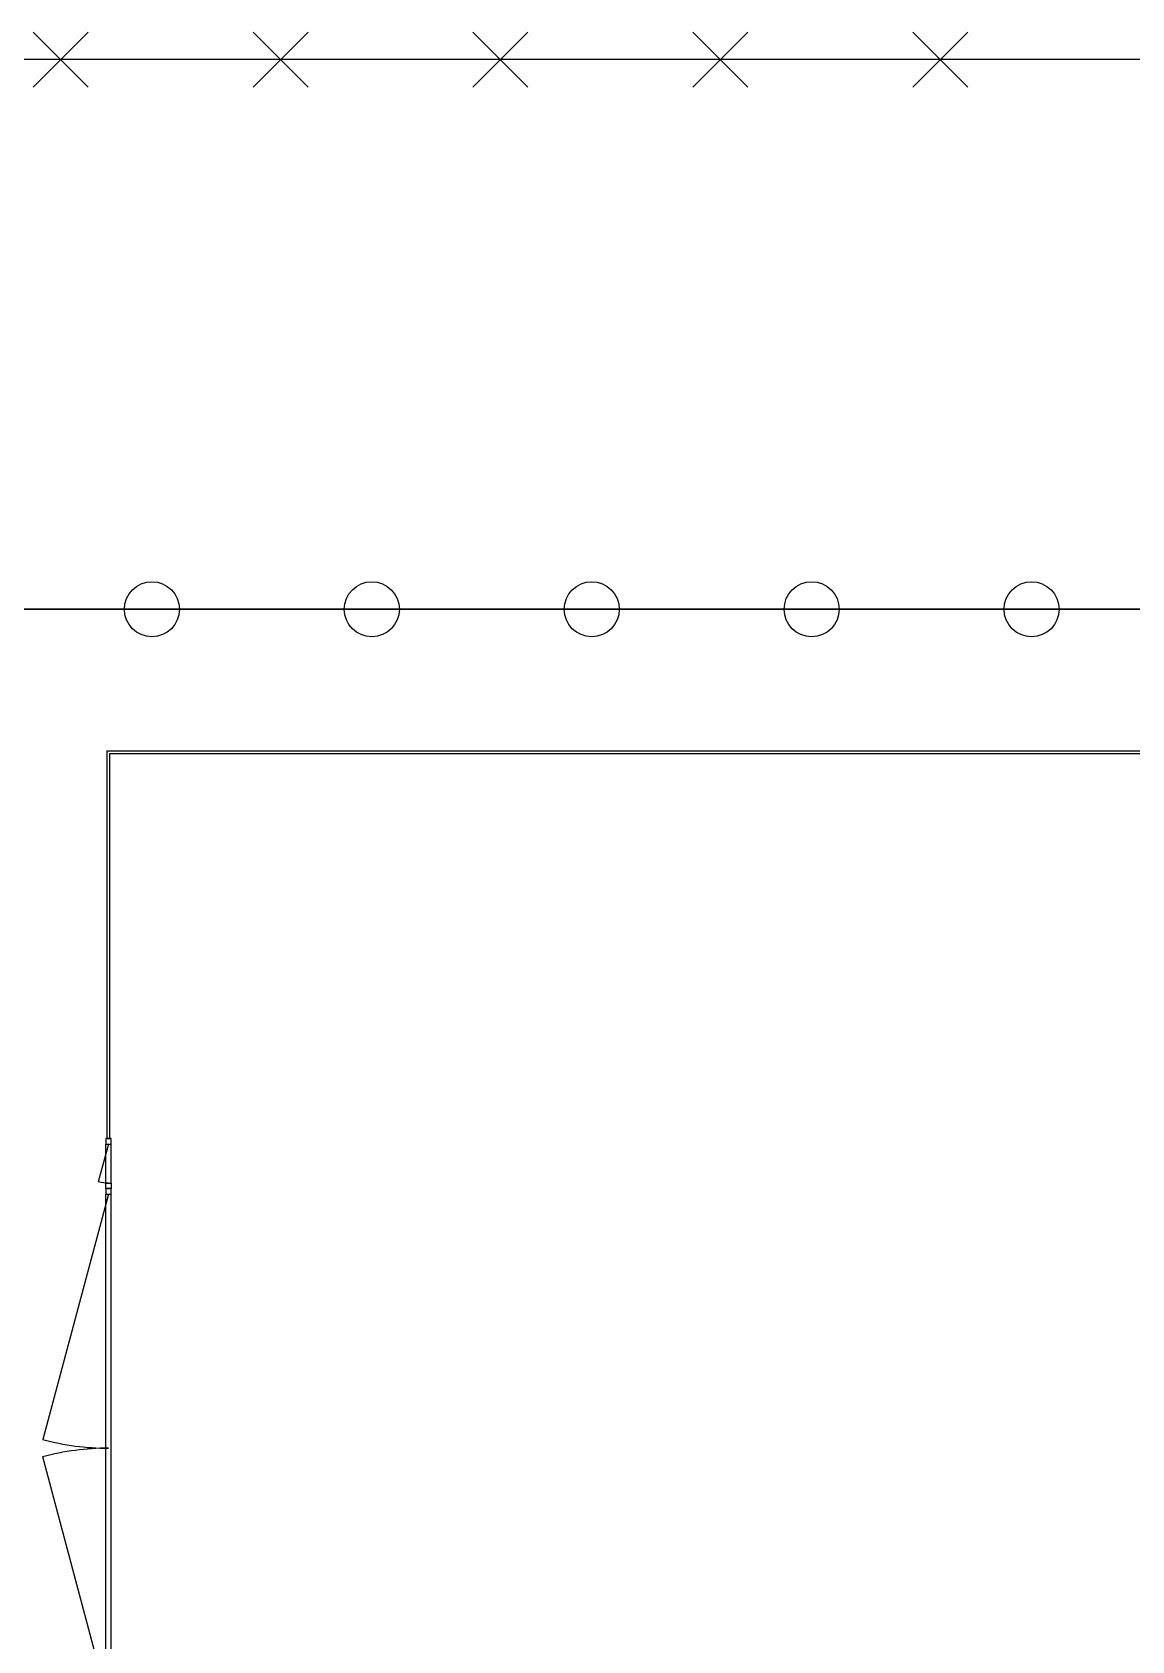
# Model space of a CAD drawing. Header units: millimetres. Extents: x -10134 to 185601, y -10232 to 93662.
# Drawn here: x 13090 to 23090, y 79025 to 93660 of the extents above; entities that cross this region are included whole.
import ezdxf

# ---------------------------------------------------------------- set-up
doc = ezdxf.new("R2010")
doc.units = ezdxf.units.MM
doc.header["$LTSCALE"] = 100
for name, color, linetype in [('AL22----', 8, 'Continuous'), ('AL32----', 8, 'Continuous'), ('Terreinsituatie', 7, 'Continuous')]:
    doc.layers.add(name, color=color, linetype=linetype)

# ---------------------------------------------------------------- blocks, each defined once
blk = doc.blocks.new('*U35', base_point=(13784, 80778))
at = {"color": 0}
for p, q in [((13759, 83140), (13759, 83090)), ((13809, 83140), (13759, 83140)), ((13809, 83090), (13809, 83140)), ((13784, 83090), (13186, 80857)), ((13759, 83090), (13809, 83090)), ((13759, 78466), (13759, 83090)), ((13809, 78466), (13809, 83090)), ((13784, 78466), (13186, 80699)), ((13759, 78416), (13759, 78466)), ((13759, 78466), (13809, 78466)), ((13809, 78466), (13809, 78416)), ((13809, 78416), (13759, 78416))]:
    blk.add_line(p, q, dxfattribs=at)
for centre, start, end in [((13784, 83090), 255, 270), ((13784, 78466), 90, 105)]:
    blk.add_arc(centre, 2312, start, end, dxfattribs=at)
blk = doc.blocks.new('*U36', base_point=(13784, 83367))
at = {"color": 0}
for p, q in [((13759, 83595), (13759, 83545)), ((13809, 83595), (13759, 83595)), ((13809, 83545), (13809, 83595)), ((13784, 83545), (13692, 83202)), ((13759, 83545), (13809, 83545)), ((13759, 83190), (13759, 83545)), ((13809, 83190), (13809, 83545)), ((13759, 83140), (13759, 83190)), ((13759, 83190), (13809, 83190)), ((13809, 83140), (13759, 83140)), ((13809, 83190), (13809, 83140))]:
    blk.add_line(p, q, dxfattribs=at)
blk.add_arc((13784, 83545), 354, 255, 270, dxfattribs=at)

msp = doc.modelspace()

# ---------------------------------------------------------------- linework, layer by layer
at = {"layer": 'AL22----'}
for p, q in [((13772, 87123), (29824, 87123)), ((13797, 87098), (29824, 87098))]:
    msp.add_line(p, q, dxfattribs=at)
at = {"layer": 'AL22----', "linetype": 'Continuous'}
for p, q in [((13772, 83595), (13772, 87123)), ((13797, 83595), (13797, 87098)), ((13772, 83595), (13797, 83595)), ((13772, 83140), (13797, 83140)), ((13772, 83140), (13797, 83140))]:
    msp.add_line(p, q, dxfattribs=at)
at = {"layer": 'Terreinsituatie'}
for p, q in [((13599, 93160), (13099, 93660)), ((13599, 93660), (13099, 93160)), ((15599, 93160), (15099, 93660)), ((15599, 93660), (15099, 93160)), ((17599, 93160), (17099, 93660)), ((17599, 93660), (17099, 93160)), ((19599, 93160), (19099, 93660)), ((19599, 93660), (19099, 93160)), ((21599, 93160), (21099, 93660)), ((21599, 93660), (21099, 93160))]:
    msp.add_line(p, q, dxfattribs=at)
msp.add_lwpolyline([(118584, -4970), (118584, -9970), (181901, -9975), (185349, 93410), (-9883, 93411), (-9882, 88410), (169840, 88410, -0.424012), (179835, 78077), (177387, 4693, -0.404505), (167392, -4974)], format="xyb", close=True, dxfattribs=at)
for points in [[(181901, -9975), (185349, 93410), (-9883, 93410), (-9867, -9960)], [(177065, -4975), (180179, 88410), (-4882, 88410), (-4868, -4961)]]:
    msp.add_lwpolyline(points, close=True, dxfattribs=at)
at = {"layer": 'Terreinsituatie', "linetype": 'Continuous'}
for points in [[(15082, 93410), (13615, 93410)], [(17082, 93410), (15615, 93410)], [(19082, 93410), (17615, 93410)], [(21082, 93410), (19615, 93410)], [(23082, 93410), (21615, 93410)], [(13913, 88410), (12446, 88410)], [(15913, 88410), (14446, 88410)], [(17929, 88410), (16429, 88410)], [(19913, 88410), (18446, 88410)], [(21913, 88410), (20446, 88410)], [(23913, 88410), (22446, 88410)]]:
    msp.add_lwpolyline(points, dxfattribs=at)
at = {"layer": 'Terreinsituatie'}
for centre in [(14179, 88410), (16179, 88410), (18179, 88410), (20179, 88410), (22179, 88410)]:
    msp.add_ellipse(centre, major_axis=(-177, 177), ratio=1, start_param=0.785398, end_param=7.068583, dxfattribs=at)

# ---------------------------------------------------------------- block references
at = {"layer": 'AL32----'}
for name, p in [('*U36', (13784, 83367)), ('*U35', (13784, 80778))]:
    msp.add_blockref(name, p, dxfattribs=at)

doc.saveas('drawing.dxf')
